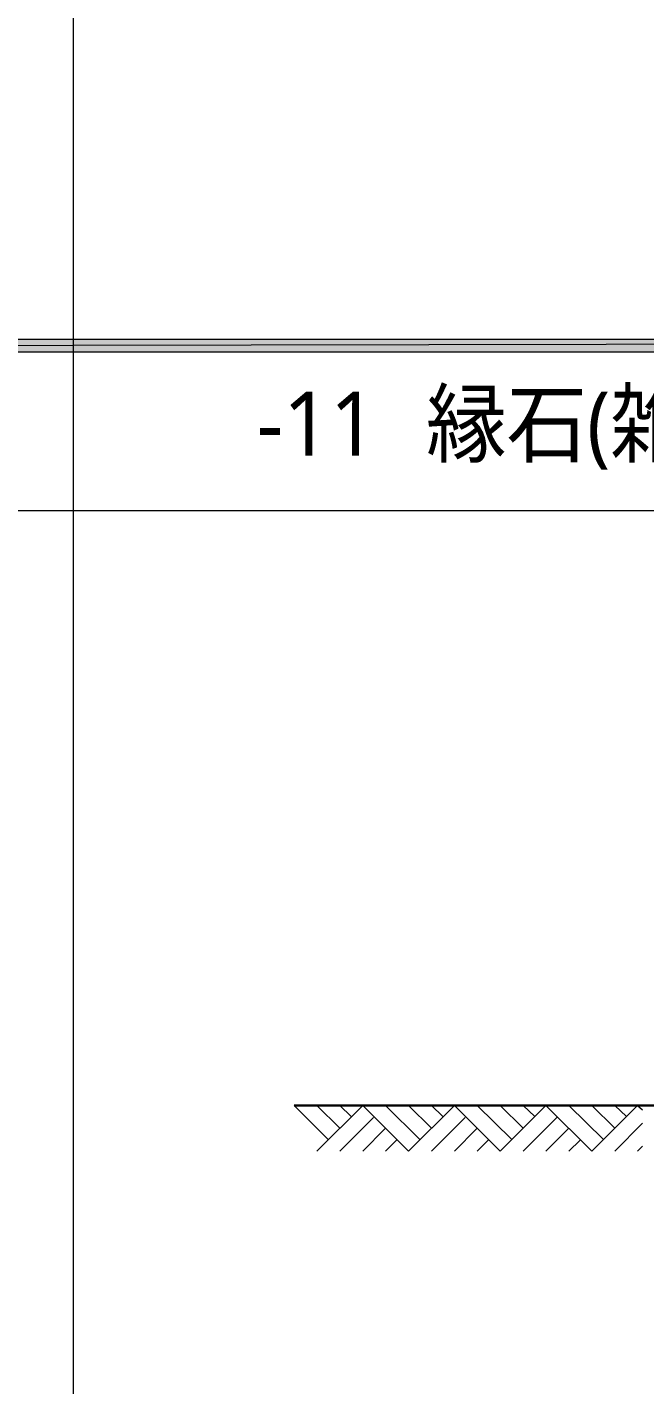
# Model space of a CAD drawing. Header units: millimetres. Extents: x 0 to 420, y 0 to 297.
# Drawn here: x 207.7 to 241.3, y 69.3 to 143.3 of the extents above; entities that cross this region are included whole.
import ezdxf
from ezdxf.enums import TextEntityAlignment as Align

# ---------------------------------------------------------------- set-up
doc = ezdxf.new("R2010")
doc.units = ezdxf.units.MM
doc.styles.add('kst32b', font='NotoSansJP-Variable.ttf')

msp = doc.modelspace()

# ---------------------------------------------------------------- hatches: boundary and pattern name
h = msp.add_hatch(color=7)
h.paths.add_polyline_path([(394.166, 125.645), (394.166, 126.344), (26.183, 125.645), (394.166, 125.645)])
h.paths.add_polyline_path([(394.166, 126.344), (26.183, 125.645), (26.183, 126.344), (394.166, 126.344)])

# ---------------------------------------------------------------- linework, layer by layer
at = {"lineweight": 13}
for points in [[(210.164, 285.983), (210.164, 45.995)], [(394.166, 116.988), (26.183, 116.988)], [(222.208, 84.582), (224.07, 82.719)], [(225.954, 84.582), (223.456, 82.084), (225.954, 84.582), (228.452, 82.084)], [(223.456, 84.582), (224.705, 83.333)], [(224.705, 84.582), (225.319, 83.968)], [(227.203, 84.582), (229.066, 82.719)], [(228.452, 82.084), (230.95, 84.582), (233.447, 82.084)], [(228.452, 84.582), (229.701, 83.333)], [(229.701, 84.582), (230.314, 83.968)], [(232.198, 84.582), (234.082, 82.719)], [(233.447, 82.084), (235.945, 84.582), (238.443, 82.084)], [(233.447, 84.582), (234.696, 83.333)], [(234.696, 84.582), (235.331, 83.968)], [(237.194, 84.582), (239.078, 82.719)], [(238.443, 82.084), (240.94, 84.582), (241.215, 84.328)], [(238.443, 84.582), (239.691, 83.333)], [(239.691, 84.582), (240.326, 83.968)], [(224.705, 82.084), (226.547, 83.926)], [(229.701, 82.084), (231.542, 83.926)], [(234.696, 82.084), (236.537, 83.926)], [(225.954, 82.084), (227.182, 83.312)], [(230.95, 82.084), (232.177, 83.312)], [(235.945, 82.084), (237.172, 83.312)], [(239.691, 82.084), (241.215, 83.608)], [(227.203, 82.084), (227.796, 82.677)], [(232.198, 82.084), (232.791, 82.677)], [(237.194, 82.084), (237.808, 82.677)], [(240.94, 82.084), (241.215, 82.359)]]:
    msp.add_lwpolyline(points, dxfattribs=at)
at = {"lineweight": 0}
for points in [[(394.166, 125.645), (394.166, 126.344), (26.183, 125.645)], [(394.166, 126.344), (26.183, 125.645), (26.183, 126.344)]]:
    msp.add_lwpolyline(points, close=True, dxfattribs=at)
at = {"lineweight": 30}
msp.add_lwpolyline([(222.208, 84.582), (245.491, 84.582)], dxfattribs=at)

# ---------------------------------------------------------------- texts
at = {"style": 'kst32b'}
for s, p, p2 in [('縁石(雑割石)', (229.404, 119.994), (253.884, 119.994)), ('-11', (220.176, 119.994), (226.721, 119.994))]:
    msp.add_text(s, height=3.4908, dxfattribs=at).set_placement(p, p2, align=Align.FIT)

doc.saveas('drawing.dxf')
